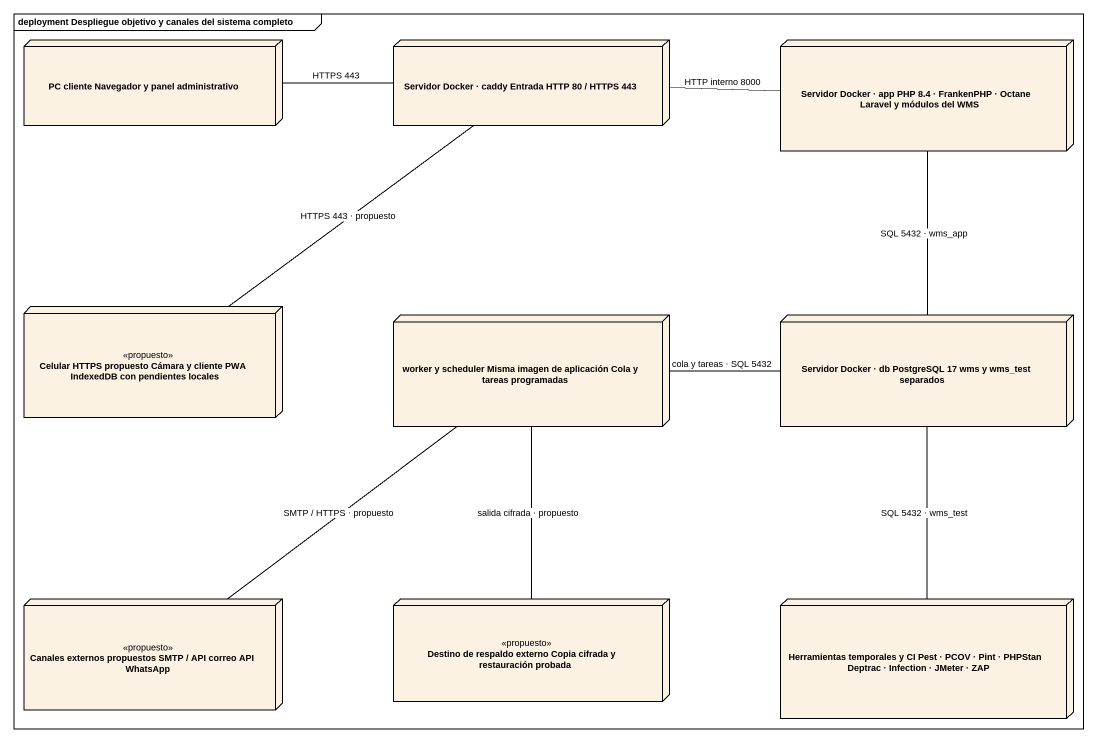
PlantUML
@startuml
mainframe deployment Despliegue objetivo y canales del sistema completo
node "PC cliente Navegador y panel administrativo" as PC_cliente_Navegador_y
node "Servidor Docker · caddy Entrada HTTP 80 / HTTPS 443" as Servidor_Docker_caddy
node "Servidor Docker · app PHP 8.4 · FrankenPHP · Octane Laravel y módulos del WMS" as Servidor_Docker_app_PHP_8_4
node "Celular HTTPS propuesto Cámara y cliente PWA IndexedDB con pendientes locales" as Celular_HTTPS_propuesto <<propuesto>>
node "worker y scheduler Misma imagen de aplicación Cola y tareas programadas" as worker_y_scheduler_Misma
node "Servidor Docker · db PostgreSQL 17 wms y wms_test separados" as Servidor_Docker_db
node "Canales externos propuestos SMTP / API correo API WhatsApp" as Canales_externos_propuestos <<propuesto>>
node "Destino de respaldo externo Copia cifrada y restauración probada" as Destino_de_respaldo_externo <<propuesto>>
node "Herramientas temporales y CI Pest · PCOV · Pint · PHPStan Deptrac · Infection · JMeter · ZAP" as Herramientas_temporales_y
PC_cliente_Navegador_y -right- Servidor_Docker_caddy : HTTPS 443
Servidor_Docker_caddy -right- Servidor_Docker_app_PHP_8_4 : HTTP interno 8000
Servidor_Docker_app_PHP_8_4 -- Servidor_Docker_db : SQL 5432 · wms_app
Celular_HTTPS_propuesto -up- Servidor_Docker_caddy : HTTPS 443 · propuesto
worker_y_scheduler_Misma -right- Servidor_Docker_db : cola y tareas · SQL 5432
worker_y_scheduler_Misma -- Canales_externos_propuestos : SMTP / HTTPS · propuesto
worker_y_scheduler_Misma -- Destino_de_respaldo_externo : salida cifrada · propuesto
Herramientas_temporales_y -up- Servidor_Docker_db : SQL 5432 · wms_test
@enduml
